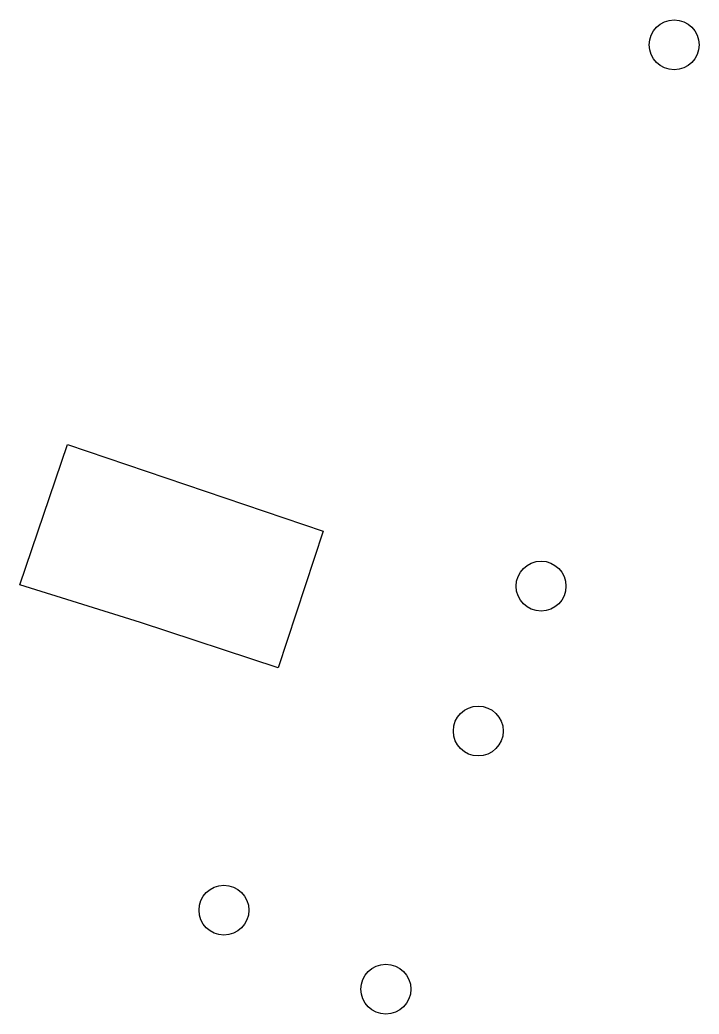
# Model space of a CAD drawing. Header units: millimetres. Extents: x 578392.4 to 578454.1, y 1341646.8 to 1341737.1.
import ezdxf

# ---------------------------------------------------------------- set-up
doc = ezdxf.new("R2010")
doc.units = ezdxf.units.MM

msp = doc.modelspace()

# ---------------------------------------------------------------- linework, layer by layer
msp.add_lwpolyline([(578419.953, 1341690.637), (578415.861, 1341678.221), (578403.332, 1341682.345), (578392.365, 1341685.775), (578396.708, 1341698.522)], close=True)
for centre in [(578451.879, 1341734.855), (578439.768, 1341685.659), (578434.061, 1341672.487), (578410.927, 1341656.202), (578425.659, 1341649.023)]:
    msp.add_circle(centre, 2.268)

doc.saveas('drawing.dxf')
